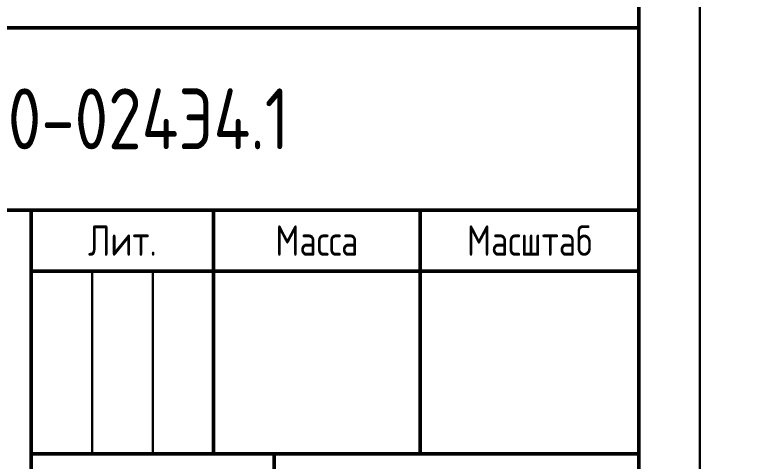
# Model space of a CAD drawing. Header units: millimetres. Extents: x -1244 to 6083, y -90 to 1191.
# Drawn here: x 5280.6 to 5341, y 24.4 to 61.1 of the extents above; entities that cross this region are included whole.
import ezdxf

# ---------------------------------------------------------------- set-up
doc = ezdxf.new("R2010")
doc.units = ezdxf.units.MM
doc.styles.add('Gost_type_A', font='GOST_0.TTF')

# ---------------------------------------------------------------- blocks, each defined once
blk = doc.blocks.new('Штамп большой нижний')
at = {"lineweight": 50}
for points in [[(-120, 55), (0, 55), (0, 40), (-120, 40)], [(-120, 40), (-50, 40), (-50, 15), (-120, 15)], [(-50, 40), (-35, 40), (-35, 35), (-50, 35)], [(-35, 40), (-18, 40), (-18, 35), (-35, 35)], [(-18, 40), (0, 40), (0, 35), (-18, 35)], [(-35, 19.974), (-50, 19.974), (-50, 35), (-35, 35)], [(-35, 35), (-18, 35), (-18, 19.974), (-35, 19.974)], [(-18, 35), (0, 35), (0, 19.974), (-18, 19.974)], [(-50, 19.974), (-30, 19.974), (-30, 15), (-50, 15)], [(-30, 19.974), (0, 19.974), (0, 15), (-30, 15)]]:
    blk.add_lwpolyline(points, close=True, dxfattribs=at)
for points in [[(-50, 35), (-45, 35), (-45, 19.974), (-50, 19.974)], [(-45, 35), (-40, 35), (-40, 19.974), (-45, 19.974)], [(-40, 35), (-35, 35), (-35, 19.974), (-40, 19.974)]]:
    blk.add_lwpolyline(points, close=True)
at = {"char_height": 2.5, "attachment_point": 5, "style": 'Gost_type_A'}
for s, insert, width in [('Лит.', (-42.5, 37.5), 15), ('Масса', (-26.5, 37.5), 17), ('Масштаб', (-9, 37.5), 18)]:
    blk.add_mtext(s, dxfattribs=dict(at, insert=insert, width=width))

msp = doc.modelspace()

# ---------------------------------------------------------------- linework, layer by layer
for points in [[(5337, 420), (5337, 0), (5040, 0), (5040, 420)], [(5634, 420), (5634, 0), (5337, 0), (5337, 420)]]:
    msp.add_lwpolyline(points, close=True)
at = {"lineweight": 50}
msp.add_lwpolyline([(5332, 415), (5332, 5), (5060, 5), (5060, 415)], close=True, dxfattribs=at)

# ---------------------------------------------------------------- block references
msp.add_blockref('Штамп большой нижний', (5332, 5))

# ---------------------------------------------------------------- texts
at = {"insert": (5272, 52.5), "char_height": 5, "width": 120, "attachment_point": 5, "style": 'Gost_type_A'}
msp.add_mtext('ЮТКБ.656463.300-024Э4.1', dxfattribs=at)

doc.saveas('drawing.dxf')
